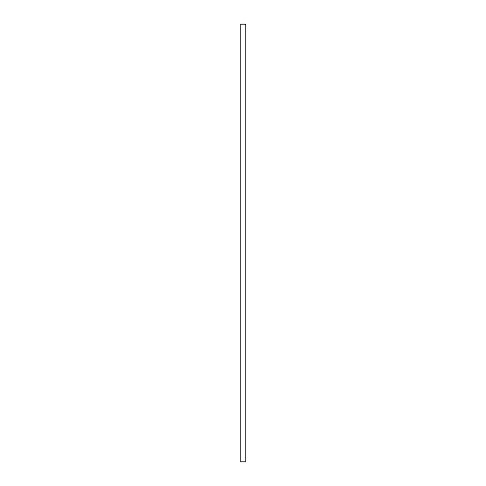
<?xml version="1.0" encoding="UTF-8"?>
<svg xmlns="http://www.w3.org/2000/svg" width="486" height="486" viewBox="0 0 486 486"><rect width="100%" height="100%" fill="white"/><g stroke="black" fill="none" stroke-linecap="round" stroke-linejoin="round"><path stroke-width="0.73" d="M245.533 24.3L240.467 24.3L240.467 461.7L245.533 461.7L245.533 24.3"/></g></svg>
